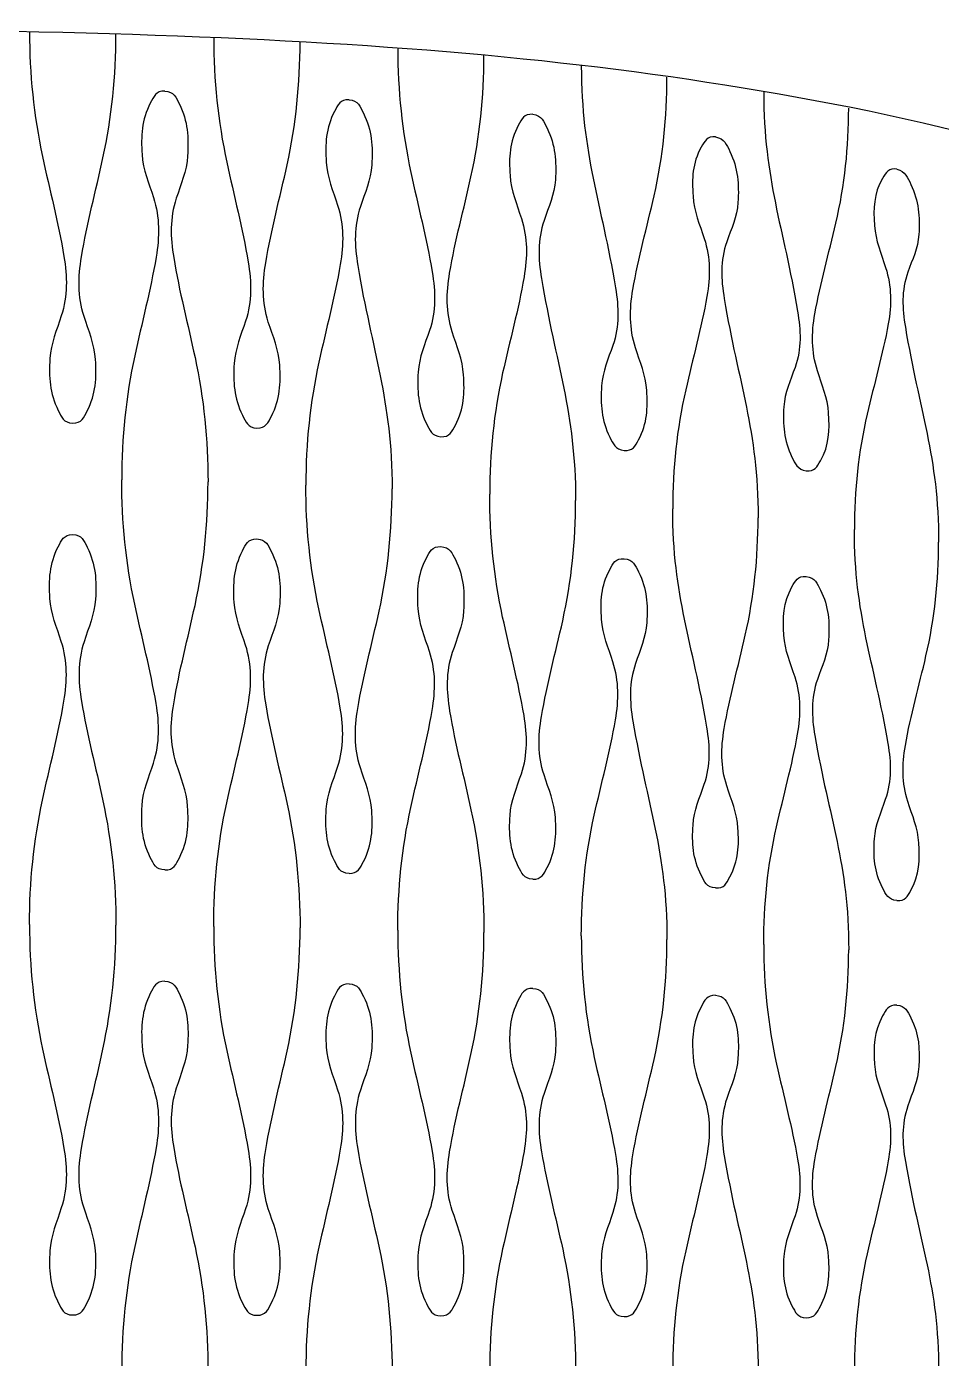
# Model space of a CAD drawing. Header units: millimetres. Extents: x 1 to 583, y -486 to -2.
# Drawn here: x 554.07 to 568.13, y -198.99 to -178.52 of the extents above; entities that cross this region are included whole.
import ezdxf

# ---------------------------------------------------------------- set-up
doc = ezdxf.new("R2010")
doc.units = ezdxf.units.MM
doc.header["$MEASUREMENT"] = 0
doc.layers.add('DEFAULT', color=7, linetype='Continuous')

msp = doc.modelspace()

# ---------------------------------------------------------------- linework, layer by layer
at = {"layer": 'DEFAULT'}
for points, knots in [([(542.024, -178.517), (553.829, -178.517), (559.732, -178.517), (565.634, -179.55), (571.537, -180.583), (577.439, -182.649), (583.342, -190.913)], [0, 0, 0, 0, 1, 1, 1, 2, 2, 2, 2]), ([(554.113, -178.596), (554.113, -179.246), (554.177, -179.879), (554.313, -180.514), (554.422, -181.025), (554.556, -181.531), (554.642, -182.048), (554.694, -182.362), (554.702, -182.652), (554.602, -182.963), (554.532, -183.179), (554.442, -183.384), (554.427, -183.619), (554.409, -183.9), (554.422, -184.153), (554.554, -184.415), (554.605, -184.516), (554.637, -184.609), (554.777, -184.611)], [0, 0, 0, 0, 1, 1, 1, 2, 2, 2, 3, 3, 3, 4, 4, 4, 5, 5, 5, 6, 6, 6, 6]), ([(554.777, -184.611), (554.916, -184.614), (554.949, -184.523), (555, -184.424), (555.134, -184.164), (555.145, -183.912), (555.127, -183.633), (555.112, -183.396), (555.022, -183.188), (554.952, -182.97), (554.853, -182.659), (554.86, -182.368), (554.912, -182.054), (554.998, -181.542), (555.132, -181.042), (555.241, -180.536), (555.378, -179.905), (555.441, -179.277), (555.441, -178.632)], [0, 0, 0, 0, 1, 1, 1, 2, 2, 2, 3, 3, 3, 4, 4, 4, 5, 5, 5, 6, 6, 6, 6]), ([(556.945, -178.689), (556.945, -179.337), (557.01, -179.968), (557.145, -180.602), (557.255, -181.113), (557.388, -181.618), (557.474, -182.135), (557.526, -182.447), (557.534, -182.735), (557.434, -183.044), (557.364, -183.258), (557.274, -183.461), (557.259, -183.694), (557.241, -183.975), (557.255, -184.227), (557.386, -184.489), (557.437, -184.59), (557.469, -184.682), (557.609, -184.687)], [0, 0, 0, 0, 1, 1, 1, 2, 2, 2, 3, 3, 3, 4, 4, 4, 5, 5, 5, 6, 6, 6, 6]), ([(557.609, -184.687), (557.747, -184.692), (557.781, -184.603), (557.832, -184.504), (557.966, -184.246), (557.976, -183.997), (557.959, -183.72), (557.944, -183.484), (557.854, -183.276), (557.784, -183.058), (557.686, -182.748), (557.691, -182.459), (557.744, -182.145), (557.829, -181.639), (557.963, -181.144), (558.072, -180.643), (558.209, -180.017), (558.272, -179.394), (558.272, -178.754)], [0, 0, 0, 0, 1, 1, 1, 2, 2, 2, 3, 3, 3, 4, 4, 4, 5, 5, 5, 6, 6, 6, 6]), ([(559.774, -178.853), (559.774, -179.498), (559.839, -180.126), (559.974, -180.757), (560.083, -181.267), (560.216, -181.771), (560.302, -182.286), (560.353, -182.596), (560.363, -182.88), (560.262, -183.187), (560.192, -183.397), (560.102, -183.597), (560.087, -183.826), (560.07, -184.106), (560.084, -184.357), (560.214, -184.617), (560.265, -184.719), (560.297, -184.811), (560.436, -184.82)], [0, 0, 0, 0, 1, 1, 1, 2, 2, 2, 3, 3, 3, 4, 4, 4, 5, 5, 5, 6, 6, 6, 6]), ([(560.436, -184.82), (560.572, -184.828), (560.607, -184.741), (560.659, -184.644), (560.794, -184.389), (560.803, -184.144), (560.785, -183.87), (560.77, -183.634), (560.68, -183.427), (560.611, -183.21), (560.514, -182.902), (560.518, -182.616), (560.571, -182.305), (560.656, -181.806), (560.79, -181.319), (560.899, -180.827), (561.036, -180.209), (561.098, -179.595), (561.098, -178.963)], [0, 0, 0, 0, 1, 1, 1, 2, 2, 2, 3, 3, 3, 4, 4, 4, 5, 5, 5, 6, 6, 6, 6]), ([(562.595, -179.122), (562.595, -180.474), (562.902, -181.226), (563.12, -182.53), (563.17, -182.835), (563.182, -183.115), (563.08, -183.416), (563.01, -183.621), (562.921, -183.816), (562.906, -184.04), (562.889, -184.318), (562.904, -184.567), (563.032, -184.825), (563.083, -184.926), (563.116, -185.019), (563.254, -185.031)], [0, 0, 0, 0, 1, 1, 1, 2, 2, 2, 3, 3, 3, 4, 4, 4, 5, 5, 5, 5]), ([(563.254, -185.031), (563.387, -185.043), (563.423, -184.961), (563.475, -184.866), (563.611, -184.617), (563.618, -184.377), (563.601, -184.108), (563.586, -183.874), (563.496, -183.668), (563.428, -183.452), (563.332, -183.149), (563.335, -182.866), (563.388, -182.559), (563.472, -182.072), (563.605, -181.598), (563.714, -181.117), (563.851, -180.513), (563.912, -179.911), (563.912, -179.292)], [0, 0, 0, 0, 1, 1, 1, 2, 2, 2, 3, 3, 3, 4, 4, 4, 5, 5, 5, 6, 6, 6, 6]), ([(556.194, -179.507), (556.055, -179.503), (556.022, -179.593), (555.97, -179.692), (555.836, -179.952), (555.826, -180.203), (555.843, -180.482), (555.858, -180.718), (555.949, -180.926), (556.018, -181.144), (556.117, -181.455), (556.111, -181.745), (556.059, -182.06), (555.973, -182.571), (555.839, -183.071), (555.73, -183.576), (555.593, -184.208), (555.53, -184.836), (555.53, -185.481)], [0, 0, 0, 0, 1, 1, 1, 2, 2, 2, 3, 3, 3, 4, 4, 4, 5, 5, 5, 6, 6, 6, 6]), ([(556.194, -179.507), (556.334, -179.514), (556.366, -179.607), (556.417, -179.708), (556.547, -179.971), (556.561, -180.225), (556.543, -180.506), (556.529, -180.739), (556.439, -180.942), (556.369, -181.156), (556.268, -181.466), (556.277, -181.755), (556.329, -182.068), (556.414, -182.585), (556.548, -183.091), (556.657, -183.603), (556.793, -184.237), (556.857, -184.867), (556.857, -185.515)], [0, 0, 0, 0, 1, 1, 1, 2, 2, 2, 3, 3, 3, 4, 4, 4, 5, 5, 5, 6, 6, 6, 6]), ([(559.024, -179.64), (558.887, -179.634), (558.853, -179.722), (558.801, -179.819), (558.666, -180.077), (558.657, -180.325), (558.674, -180.601), (558.689, -180.838), (558.78, -181.045), (558.849, -181.263), (558.948, -181.572), (558.942, -181.86), (558.889, -182.173), (558.804, -182.679), (558.67, -183.173), (558.561, -183.674), (558.424, -184.3), (558.361, -184.923), (558.361, -185.564)], [0, 0, 0, 0, 1, 1, 1, 2, 2, 2, 3, 3, 3, 4, 4, 4, 5, 5, 5, 6, 6, 6, 6]), ([(559.024, -179.64), (559.164, -179.651), (559.196, -179.745), (559.247, -179.847), (559.376, -180.109), (559.391, -180.362), (559.373, -180.643), (559.359, -180.873), (559.269, -181.073), (559.199, -181.283), (559.097, -181.591), (559.108, -181.877), (559.159, -182.188), (559.377, -183.504), (559.686, -184.257), (559.686, -185.622)], [0, 0, 0, 0, 1, 1, 1, 2, 2, 2, 3, 3, 3, 4, 4, 4, 5, 5, 5, 5]), ([(565.399, -179.526), (565.399, -180.862), (565.703, -181.603), (565.919, -182.891), (565.969, -183.188), (565.982, -183.461), (565.88, -183.756), (565.81, -183.954), (565.722, -184.141), (565.708, -184.359), (565.69, -184.632), (565.707, -184.878), (565.833, -185.132), (565.883, -185.234), (565.916, -185.325), (566.052, -185.343)], [0, 0, 0, 0, 1, 1, 1, 2, 2, 2, 3, 3, 3, 4, 4, 4, 5, 5, 5, 5]), ([(561.848, -179.865), (561.714, -179.854), (561.678, -179.939), (561.626, -180.035), (561.49, -180.288), (561.482, -180.532), (561.499, -180.804), (561.514, -181.04), (561.604, -181.247), (561.674, -181.464), (561.771, -181.77), (561.767, -182.055), (561.714, -182.365), (561.629, -182.862), (561.495, -183.348), (561.386, -183.84), (561.249, -184.458), (561.187, -185.073), (561.187, -185.705)], [0, 0, 0, 0, 1, 1, 1, 2, 2, 2, 3, 3, 3, 4, 4, 4, 5, 5, 5, 6, 6, 6, 6]), ([(561.848, -179.865), (561.988, -179.882), (562.02, -179.976), (562.07, -180.08), (562.196, -180.34), (562.214, -180.592), (562.196, -180.871), (562.181, -181.096), (562.092, -181.291), (562.022, -181.496), (561.92, -181.8), (561.932, -182.082), (561.983, -182.389), (562.199, -183.697), (562.507, -184.442), (562.507, -185.799)], [0, 0, 0, 0, 1, 1, 1, 2, 2, 2, 3, 3, 3, 4, 4, 4, 5, 5, 5, 5]), ([(566.052, -185.343), (566.18, -185.36), (566.219, -185.282), (566.271, -185.19), (566.409, -184.949), (566.413, -184.717), (566.396, -184.455), (566.381, -184.224), (566.292, -184.02), (566.225, -183.806), (566.13, -183.509), (566.132, -183.233), (566.185, -182.932), (566.268, -182.461), (566.4, -182.003), (566.508, -181.539), (566.645, -180.952), (566.705, -180.369), (566.705, -179.768)], [0, 0, 0, 0, 1, 1, 1, 2, 2, 2, 3, 3, 3, 4, 4, 4, 5, 5, 5, 6, 6, 6, 6]), ([(564.659, -180.213), (564.528, -180.197), (564.49, -180.277), (564.438, -180.37), (564.299, -180.617), (564.295, -180.854), (564.312, -181.121), (564.327, -181.355), (564.416, -181.56), (564.485, -181.776), (564.581, -182.077), (564.578, -182.358), (564.525, -182.663), (564.44, -183.148), (564.307, -183.621), (564.199, -184.1), (564.062, -184.706), (564, -185.308), (564, -185.928)], [0, 0, 0, 0, 1, 1, 1, 2, 2, 2, 3, 3, 3, 4, 4, 4, 5, 5, 5, 6, 6, 6, 6]), ([(564.659, -180.213), (564.796, -180.238), (564.829, -180.332), (564.878, -180.436), (565.002, -180.694), (565.021, -180.943), (565.003, -181.22), (564.989, -181.438), (564.9, -181.626), (564.831, -181.824), (564.728, -182.122), (564.742, -182.398), (564.792, -182.698), (565.006, -183.992), (565.312, -184.723), (565.312, -186.065)], [0, 0, 0, 0, 1, 1, 1, 2, 2, 2, 3, 3, 3, 4, 4, 4, 5, 5, 5, 5]), ([(567.445, -180.708), (567.32, -180.686), (567.279, -180.759), (567.226, -180.849), (567.086, -181.086), (567.084, -181.316), (567.101, -181.573), (567.116, -181.805), (567.205, -182.008), (567.273, -182.221), (567.366, -182.515), (567.366, -182.789), (567.312, -183.087), (567.228, -183.555), (567.096, -184.011), (566.989, -184.473), (566.853, -185.061), (566.792, -185.646), (566.792, -186.248)], [0, 0, 0, 0, 1, 1, 1, 2, 2, 2, 3, 3, 3, 4, 4, 4, 5, 5, 5, 6, 6, 6, 6]), ([(567.445, -180.708), (567.578, -180.742), (567.612, -180.837), (567.661, -180.942), (567.779, -181.196), (567.801, -181.441), (567.783, -181.714), (567.77, -181.923), (567.682, -182.1), (567.615, -182.289), (567.511, -182.578), (567.528, -182.846), (567.576, -183.137), (567.786, -184.408), (568.087, -185.125), (568.087, -186.443)], [0, 0, 0, 0, 1, 1, 1, 2, 2, 2, 3, 3, 3, 4, 4, 4, 5, 5, 5, 5]), ([(556.194, -191.479), (556.054, -191.478), (556.021, -191.386), (555.97, -191.286), (555.838, -191.025), (555.826, -190.772), (555.843, -190.492), (555.858, -190.257), (555.949, -190.052), (556.018, -189.836), (556.118, -189.525), (556.111, -189.235), (556.059, -188.922), (555.973, -188.407), (555.839, -187.903), (555.73, -187.394), (555.594, -186.76), (555.53, -186.129), (555.53, -185.481)], [0, 0, 0, 0, 1, 1, 1, 2, 2, 2, 3, 3, 3, 4, 4, 4, 5, 5, 5, 6, 6, 6, 6]), ([(556.194, -191.479), (556.332, -191.482), (556.365, -191.392), (556.417, -191.292), (556.55, -191.033), (556.561, -190.782), (556.543, -190.503), (556.529, -190.267), (556.438, -190.059), (556.369, -189.842), (556.27, -189.531), (556.276, -189.241), (556.329, -188.927), (556.414, -188.417), (556.548, -187.918), (556.657, -187.414), (556.794, -186.785), (556.857, -186.158), (556.857, -185.515)], [0, 0, 0, 0, 1, 1, 1, 2, 2, 2, 3, 3, 3, 4, 4, 4, 5, 5, 5, 6, 6, 6, 6]), ([(559.024, -191.532), (558.885, -191.529), (558.852, -191.438), (558.801, -191.338), (558.669, -191.078), (558.657, -190.827), (558.674, -190.547), (558.689, -190.315), (558.779, -190.111), (558.849, -189.897), (558.949, -189.589), (558.941, -189.301), (558.889, -188.99), (558.804, -188.477), (558.67, -187.975), (558.561, -187.467), (558.425, -186.837), (558.361, -186.209), (558.361, -185.564)], [0, 0, 0, 0, 1, 1, 1, 2, 2, 2, 3, 3, 3, 4, 4, 4, 5, 5, 5, 6, 6, 6, 6]), ([(559.024, -191.532), (559.162, -191.536), (559.196, -191.447), (559.247, -191.349), (559.381, -191.092), (559.391, -190.843), (559.373, -190.567), (559.358, -190.332), (559.268, -190.125), (559.199, -189.908), (559.101, -189.599), (559.106, -189.311), (559.159, -188.999), (559.244, -188.494), (559.378, -188.001), (559.487, -187.503), (559.623, -186.88), (559.686, -186.26), (559.686, -185.622)], [0, 0, 0, 0, 1, 1, 1, 2, 2, 2, 3, 3, 3, 4, 4, 4, 5, 5, 5, 6, 6, 6, 6]), ([(561.848, -191.62), (561.71, -191.615), (561.677, -191.525), (561.626, -191.425), (561.495, -191.167), (561.482, -190.918), (561.499, -190.642), (561.514, -190.412), (561.604, -190.212), (561.674, -190.001), (561.774, -189.696), (561.765, -189.413), (561.714, -189.105), (561.628, -188.595), (561.495, -188.097), (561.386, -187.593), (561.251, -186.968), (561.187, -186.345), (561.187, -185.705)], [0, 0, 0, 0, 1, 1, 1, 2, 2, 2, 3, 3, 3, 4, 4, 4, 5, 5, 5, 6, 6, 6, 6]), ([(561.848, -191.62), (561.984, -191.626), (562.019, -191.54), (562.07, -191.443), (562.204, -191.19), (562.213, -190.945), (562.196, -190.673), (562.181, -190.439), (562.091, -190.234), (562.022, -190.018), (561.925, -189.713), (561.93, -189.428), (561.983, -189.119), (562.067, -188.623), (562.2, -188.139), (562.309, -187.649), (562.445, -187.036), (562.507, -186.426), (562.507, -185.799)], [0, 0, 0, 0, 1, 1, 1, 2, 2, 2, 3, 3, 3, 4, 4, 4, 5, 5, 5, 6, 6, 6, 6]), ([(564.659, -191.756), (564.522, -191.749), (564.488, -191.66), (564.438, -191.561), (564.308, -191.307), (564.294, -191.062), (564.312, -190.789), (564.326, -190.564), (564.416, -190.369), (564.485, -190.163), (564.586, -189.864), (564.576, -189.586), (564.525, -189.283), (564.307, -187.996), (564, -187.265), (564, -185.928)], [0, 0, 0, 0, 1, 1, 1, 2, 2, 2, 3, 3, 3, 4, 4, 4, 5, 5, 5, 5]), ([(564.659, -191.756), (564.791, -191.765), (564.827, -191.682), (564.878, -191.587), (565.012, -191.34), (565.02, -191.101), (565.003, -190.835), (564.988, -190.604), (564.9, -190.401), (564.831, -190.188), (564.736, -189.888), (564.739, -189.608), (564.792, -189.304), (564.875, -188.821), (565.007, -188.35), (565.115, -187.872), (565.251, -187.274), (565.312, -186.678), (565.312, -186.065)], [0, 0, 0, 0, 1, 1, 1, 2, 2, 2, 3, 3, 3, 4, 4, 4, 5, 5, 5, 6, 6, 6, 6]), ([(567.445, -191.949), (567.311, -191.94), (567.276, -191.853), (567.226, -191.754), (567.098, -191.506), (567.083, -191.267), (567.101, -190.999), (567.115, -190.78), (567.204, -190.592), (567.273, -190.393), (567.373, -190.102), (567.363, -189.832), (567.312, -189.537), (567.095, -188.273), (566.792, -187.562), (566.792, -186.248)], [0, 0, 0, 0, 1, 1, 1, 2, 2, 2, 3, 3, 3, 4, 4, 4, 5, 5, 5, 5]), ([(554.113, -192.316), (554.113, -191.669), (554.177, -191.038), (554.313, -190.405), (554.422, -189.898), (554.556, -189.396), (554.642, -188.883), (554.694, -188.569), (554.701, -188.278), (554.602, -187.967), (554.532, -187.749), (554.442, -187.541), (554.427, -187.305), (554.409, -187.025), (554.42, -186.773), (554.554, -186.512), (554.605, -186.413), (554.638, -186.322), (554.777, -186.325)], [0, 0, 0, 0, 1, 1, 1, 2, 2, 2, 3, 3, 3, 4, 4, 4, 5, 5, 5, 6, 6, 6, 6]), ([(554.777, -186.325), (554.917, -186.327), (554.949, -186.419), (555, -186.52), (555.133, -186.782), (555.145, -187.035), (555.127, -187.315), (555.112, -187.55), (555.022, -187.756), (554.952, -187.972), (554.852, -188.283), (554.86, -188.573), (554.912, -188.887), (554.998, -189.402), (555.132, -189.906), (555.241, -190.416), (555.377, -191.05), (555.441, -191.68), (555.441, -192.328)], [0, 0, 0, 0, 1, 1, 1, 2, 2, 2, 3, 3, 3, 4, 4, 4, 5, 5, 5, 6, 6, 6, 6]), ([(556.945, -192.347), (556.945, -191.703), (557.009, -191.076), (557.145, -190.446), (557.255, -189.943), (557.389, -189.445), (557.474, -188.935), (557.526, -188.622), (557.533, -188.333), (557.434, -188.023), (557.364, -187.806), (557.274, -187.598), (557.259, -187.362), (557.242, -187.084), (557.252, -186.834), (557.386, -186.576), (557.437, -186.477), (557.471, -186.388), (557.609, -186.392)], [0, 0, 0, 0, 1, 1, 1, 2, 2, 2, 3, 3, 3, 4, 4, 4, 5, 5, 5, 6, 6, 6, 6]), ([(557.609, -186.392), (557.749, -186.396), (557.781, -186.488), (557.832, -186.589), (557.963, -186.85), (557.976, -187.102), (557.959, -187.382), (557.944, -187.615), (557.854, -187.818), (557.784, -188.033), (557.684, -188.342), (557.692, -188.63), (557.744, -188.942), (557.829, -189.456), (557.963, -189.958), (558.072, -190.466), (558.208, -191.097), (558.272, -191.724), (558.272, -192.369)], [0, 0, 0, 0, 1, 1, 1, 2, 2, 2, 3, 3, 3, 4, 4, 4, 5, 5, 5, 6, 6, 6, 6]), ([(567.445, -191.949), (567.573, -191.962), (567.61, -191.884), (567.661, -191.792), (567.794, -191.553), (567.8, -191.323), (567.783, -191.064), (567.769, -190.837), (567.681, -190.638), (567.615, -190.429), (567.521, -190.136), (567.524, -189.864), (567.576, -189.567), (567.658, -189.102), (567.787, -188.648), (567.893, -188.189), (568.027, -187.611), (568.087, -187.036), (568.087, -186.443)], [0, 0, 0, 0, 1, 1, 1, 2, 2, 2, 3, 3, 3, 4, 4, 4, 5, 5, 5, 6, 6, 6, 6]), ([(559.774, -192.402), (559.774, -191.764), (559.838, -191.143), (559.974, -190.519), (560.083, -190.022), (560.216, -189.53), (560.302, -189.027), (560.354, -188.716), (560.36, -188.429), (560.262, -188.122), (560.192, -187.905), (560.102, -187.698), (560.087, -187.463), (560.07, -187.188), (560.079, -186.941), (560.214, -186.686), (560.265, -186.589), (560.3, -186.502), (560.436, -186.509)], [0, 0, 0, 0, 1, 1, 1, 2, 2, 2, 3, 3, 3, 4, 4, 4, 5, 5, 5, 6, 6, 6, 6]), ([(560.436, -186.509), (560.575, -186.516), (560.608, -186.608), (560.659, -186.709), (560.789, -186.968), (560.803, -187.218), (560.785, -187.497), (560.771, -187.726), (560.681, -187.927), (560.611, -188.138), (560.51, -188.444), (560.519, -188.729), (560.571, -189.038), (560.656, -189.549), (560.79, -190.048), (560.899, -190.553), (561.034, -191.177), (561.098, -191.799), (561.098, -192.438)], [0, 0, 0, 0, 1, 1, 1, 2, 2, 2, 3, 3, 3, 4, 4, 4, 5, 5, 5, 6, 6, 6, 6]), ([(562.595, -192.491), (562.595, -191.863), (562.657, -191.252), (562.794, -190.638), (562.902, -190.15), (563.035, -189.667), (563.12, -189.173), (563.172, -188.866), (563.177, -188.584), (563.08, -188.28), (563.011, -188.065), (562.921, -187.86), (562.906, -187.626), (562.889, -187.356), (562.896, -187.115), (563.032, -186.864), (563.084, -186.768), (563.12, -186.685), (563.254, -186.695)], [0, 0, 0, 0, 1, 1, 1, 2, 2, 2, 3, 3, 3, 4, 4, 4, 5, 5, 5, 6, 6, 6, 6]), ([(563.254, -186.695), (563.391, -186.707), (563.424, -186.798), (563.475, -186.899), (563.603, -187.155), (563.619, -187.403), (563.601, -187.678), (563.586, -187.904), (563.497, -188.099), (563.428, -188.305), (563.327, -188.606), (563.336, -188.886), (563.388, -189.191), (563.605, -190.482), (563.912, -191.207), (563.912, -192.548)], [0, 0, 0, 0, 1, 1, 1, 2, 2, 2, 3, 3, 3, 4, 4, 4, 5, 5, 5, 5]), ([(565.399, -192.626), (565.399, -192.012), (565.46, -191.415), (565.596, -190.815), (565.703, -190.34), (565.835, -189.871), (565.919, -189.39), (565.972, -189.089), (565.975, -188.812), (565.88, -188.515), (565.811, -188.302), (565.723, -188.1), (565.708, -187.87), (565.691, -187.606), (565.696, -187.371), (565.833, -187.127), (565.884, -187.035), (565.922, -186.955), (566.052, -186.97)], [0, 0, 0, 0, 1, 1, 1, 2, 2, 2, 3, 3, 3, 4, 4, 4, 5, 5, 5, 6, 6, 6, 6]), ([(566.052, -186.97), (566.188, -186.986), (566.221, -187.077), (566.271, -187.177), (566.397, -187.429), (566.414, -187.672), (566.396, -187.943), (566.382, -188.162), (566.293, -188.35), (566.225, -188.55), (566.123, -188.844), (566.134, -189.117), (566.185, -189.415), (566.401, -190.684), (566.705, -191.388), (566.705, -192.707)], [0, 0, 0, 0, 1, 1, 1, 2, 2, 2, 3, 3, 3, 4, 4, 4, 5, 5, 5, 5]), ([(554.113, -192.316), (554.113, -192.965), (554.177, -193.596), (554.313, -194.231), (554.422, -194.74), (554.556, -195.243), (554.642, -195.758), (554.694, -196.073), (554.701, -196.363), (554.602, -196.674), (554.532, -196.891), (554.442, -197.098), (554.427, -197.333), (554.409, -197.614), (554.421, -197.866), (554.554, -198.127), (554.605, -198.228), (554.637, -198.319), (554.777, -198.319)], [0, 0, 0, 0, 1, 1, 1, 2, 2, 2, 3, 3, 3, 4, 4, 4, 5, 5, 5, 6, 6, 6, 6]), ([(554.777, -198.319), (554.917, -198.32), (554.949, -198.228), (555, -198.128), (555.133, -197.867), (555.145, -197.615), (555.127, -197.335), (555.112, -197.099), (555.022, -196.892), (554.952, -196.675), (554.853, -196.364), (554.86, -196.074), (554.912, -195.759), (554.998, -195.246), (555.132, -194.744), (555.241, -194.236), (555.377, -193.604), (555.441, -192.974), (555.441, -192.328)], [0, 0, 0, 0, 1, 1, 1, 2, 2, 2, 3, 3, 3, 4, 4, 4, 5, 5, 5, 6, 6, 6, 6]), ([(556.945, -192.347), (556.945, -192.993), (557.009, -193.622), (557.145, -194.254), (557.255, -194.761), (557.388, -195.263), (557.474, -195.776), (557.526, -196.088), (557.534, -196.377), (557.434, -196.687), (557.364, -196.902), (557.274, -197.108), (557.259, -197.342), (557.242, -197.621), (557.253, -197.872), (557.386, -198.133), (557.437, -198.232), (557.47, -198.323), (557.609, -198.324)], [0, 0, 0, 0, 1, 1, 1, 2, 2, 2, 3, 3, 3, 4, 4, 4, 5, 5, 5, 6, 6, 6, 6]), ([(557.609, -198.324), (557.748, -198.324), (557.781, -198.233), (557.832, -198.134), (557.965, -197.874), (557.976, -197.624), (557.959, -197.345), (557.944, -197.11), (557.854, -196.905), (557.784, -196.689), (557.685, -196.379), (557.692, -196.091), (557.744, -195.778), (557.829, -195.268), (557.963, -194.769), (558.072, -194.264), (558.209, -193.636), (558.272, -193.011), (558.272, -192.369)], [0, 0, 0, 0, 1, 1, 1, 2, 2, 2, 3, 3, 3, 4, 4, 4, 5, 5, 5, 6, 6, 6, 6]), ([(559.774, -192.402), (559.774, -193.043), (559.838, -193.668), (559.974, -194.295), (560.083, -194.799), (560.216, -195.297), (560.302, -195.806), (560.354, -196.116), (560.361, -196.402), (560.262, -196.709), (560.192, -196.922), (560.102, -197.125), (560.087, -197.358), (560.07, -197.635), (560.081, -197.884), (560.214, -198.142), (560.265, -198.241), (560.298, -198.331), (560.436, -198.332)], [0, 0, 0, 0, 1, 1, 1, 2, 2, 2, 3, 3, 3, 4, 4, 4, 5, 5, 5, 6, 6, 6, 6]), ([(560.436, -198.332), (560.574, -198.332), (560.608, -198.243), (560.659, -198.144), (560.792, -197.887), (560.803, -197.639), (560.785, -197.363), (560.771, -197.13), (560.681, -196.926), (560.611, -196.712), (560.512, -196.405), (560.519, -196.12), (560.571, -195.81), (560.656, -195.305), (560.79, -194.812), (560.899, -194.313), (561.035, -193.692), (561.098, -193.074), (561.098, -192.438)], [0, 0, 0, 0, 1, 1, 1, 2, 2, 2, 3, 3, 3, 4, 4, 4, 5, 5, 5, 6, 6, 6, 6]), ([(562.595, -192.491), (562.595, -193.125), (562.659, -193.742), (562.794, -194.362), (562.902, -194.86), (563.034, -195.351), (563.12, -195.855), (563.171, -196.16), (563.179, -196.442), (563.08, -196.744), (563.011, -196.954), (562.921, -197.154), (562.906, -197.383), (562.889, -197.657), (562.901, -197.902), (563.032, -198.157), (563.083, -198.255), (563.117, -198.343), (563.254, -198.344)], [0, 0, 0, 0, 1, 1, 1, 2, 2, 2, 3, 3, 3, 4, 4, 4, 5, 5, 5, 6, 6, 6, 6]), ([(563.254, -198.344), (563.39, -198.345), (563.424, -198.257), (563.475, -198.16), (563.607, -197.907), (563.618, -197.663), (563.601, -197.391), (563.586, -197.161), (563.497, -196.961), (563.428, -196.75), (563.329, -196.447), (563.336, -196.166), (563.388, -195.86), (563.472, -195.364), (563.605, -194.88), (563.714, -194.39), (563.849, -193.78), (563.912, -193.173), (563.912, -192.548)], [0, 0, 0, 0, 1, 1, 1, 2, 2, 2, 3, 3, 3, 4, 4, 4, 5, 5, 5, 6, 6, 6, 6]), ([(565.399, -192.626), (565.399, -193.248), (565.462, -193.853), (565.596, -194.462), (565.703, -194.95), (565.835, -195.433), (565.919, -195.926), (565.97, -196.226), (565.978, -196.501), (565.88, -196.797), (565.811, -197.002), (565.722, -197.196), (565.708, -197.421), (565.69, -197.689), (565.702, -197.929), (565.833, -198.178), (565.883, -198.275), (565.918, -198.361), (566.052, -198.362)], [0, 0, 0, 0, 1, 1, 1, 2, 2, 2, 3, 3, 3, 4, 4, 4, 5, 5, 5, 6, 6, 6, 6]), ([(566.052, -198.362), (566.185, -198.363), (566.221, -198.279), (566.271, -198.183), (566.402, -197.936), (566.414, -197.698), (566.396, -197.432), (566.382, -197.207), (566.293, -197.011), (566.225, -196.804), (566.127, -196.509), (566.133, -196.234), (566.185, -195.935), (566.269, -195.451), (566.4, -194.979), (566.508, -194.502), (566.643, -193.907), (566.705, -193.316), (566.705, -192.707)], [0, 0, 0, 0, 1, 1, 1, 2, 2, 2, 3, 3, 3, 4, 4, 4, 5, 5, 5, 6, 6, 6, 6]), ([(556.194, -193.19), (556.054, -193.189), (556.021, -193.28), (555.97, -193.379), (555.837, -193.64), (555.826, -193.891), (555.843, -194.171), (555.858, -194.407), (555.949, -194.613), (556.018, -194.83), (556.118, -195.141), (556.111, -195.431), (556.059, -195.745), (555.973, -196.258), (555.839, -196.76), (555.73, -197.267), (555.593, -197.9), (555.53, -198.529), (555.53, -199.176)], [0, 0, 0, 0, 1, 1, 1, 2, 2, 2, 3, 3, 3, 4, 4, 4, 5, 5, 5, 6, 6, 6, 6]), ([(556.194, -193.19), (556.333, -193.192), (556.366, -193.284), (556.417, -193.384), (556.549, -193.645), (556.561, -193.897), (556.543, -194.178), (556.529, -194.412), (556.438, -194.617), (556.369, -194.833), (556.269, -195.144), (556.276, -195.433), (556.329, -195.747), (556.414, -196.26), (556.548, -196.763), (556.657, -197.271), (556.793, -197.902), (556.857, -198.53), (556.857, -199.176)], [0, 0, 0, 0, 1, 1, 1, 2, 2, 2, 3, 3, 3, 4, 4, 4, 5, 5, 5, 6, 6, 6, 6]), ([(559.024, -193.23), (558.886, -193.228), (558.852, -193.318), (558.801, -193.417), (558.668, -193.676), (558.657, -193.925), (558.674, -194.203), (558.689, -194.437), (558.779, -194.643), (558.849, -194.859), (558.948, -195.168), (558.942, -195.456), (558.889, -195.768), (558.804, -196.277), (558.67, -196.775), (558.561, -197.279), (558.424, -197.908), (558.361, -198.533), (558.361, -199.176)], [0, 0, 0, 0, 1, 1, 1, 2, 2, 2, 3, 3, 3, 4, 4, 4, 5, 5, 5, 6, 6, 6, 6]), ([(559.024, -193.23), (559.163, -193.234), (559.196, -193.325), (559.247, -193.425), (559.378, -193.685), (559.391, -193.936), (559.373, -194.214), (559.359, -194.447), (559.269, -194.65), (559.199, -194.864), (559.099, -195.172), (559.107, -195.459), (559.159, -195.771), (559.244, -196.281), (559.378, -196.78), (559.487, -197.285), (559.622, -197.912), (559.686, -198.535), (559.686, -199.176)], [0, 0, 0, 0, 1, 1, 1, 2, 2, 2, 3, 3, 3, 4, 4, 4, 5, 5, 5, 6, 6, 6, 6]), ([(561.848, -193.299), (561.712, -193.296), (561.677, -193.383), (561.626, -193.481), (561.492, -193.736), (561.482, -193.983), (561.499, -194.257), (561.514, -194.49), (561.604, -194.694), (561.674, -194.908), (561.773, -195.213), (561.766, -195.497), (561.714, -195.806), (561.628, -196.31), (561.495, -196.802), (561.386, -197.3), (561.25, -197.921), (561.187, -198.54), (561.187, -199.176)], [0, 0, 0, 0, 1, 1, 1, 2, 2, 2, 3, 3, 3, 4, 4, 4, 5, 5, 5, 6, 6, 6, 6]), ([(561.848, -193.299), (561.986, -193.304), (562.019, -193.395), (562.07, -193.494), (562.2, -193.751), (562.213, -193.999), (562.196, -194.275), (562.181, -194.505), (562.092, -194.705), (562.022, -194.915), (561.923, -195.22), (561.931, -195.503), (561.983, -195.811), (562.067, -196.316), (562.2, -196.809), (562.309, -197.309), (562.443, -197.928), (562.507, -198.543), (562.507, -199.176)], [0, 0, 0, 0, 1, 1, 1, 2, 2, 2, 3, 3, 3, 4, 4, 4, 5, 5, 5, 6, 6, 6, 6]), ([(564.659, -193.405), (564.525, -193.4), (564.489, -193.485), (564.438, -193.581), (564.304, -193.831), (564.294, -194.072), (564.312, -194.342), (564.326, -194.572), (564.416, -194.772), (564.485, -194.983), (564.583, -195.283), (564.577, -195.562), (564.525, -195.866), (564.44, -196.36), (564.307, -196.843), (564.199, -197.331), (564.063, -197.943), (564, -198.551), (564, -199.176)], [0, 0, 0, 0, 1, 1, 1, 2, 2, 2, 3, 3, 3, 4, 4, 4, 5, 5, 5, 6, 6, 6, 6]), ([(564.659, -193.405), (564.795, -193.412), (564.828, -193.502), (564.878, -193.601), (565.007, -193.853), (565.021, -194.097), (565.003, -194.369), (564.989, -194.593), (564.9, -194.789), (564.831, -194.994), (564.732, -195.293), (564.741, -195.571), (564.792, -195.873), (565.007, -197.146), (565.312, -197.854), (565.312, -199.176)], [0, 0, 0, 0, 1, 1, 1, 2, 2, 2, 3, 3, 3, 4, 4, 4, 5, 5, 5, 5]), ([(567.445, -193.555), (567.314, -193.548), (567.277, -193.629), (567.226, -193.723), (567.092, -193.966), (567.084, -194.2), (567.101, -194.463), (567.116, -194.688), (567.204, -194.884), (567.273, -195.09), (567.37, -195.383), (567.364, -195.655), (567.312, -195.951), (567.228, -196.432), (567.096, -196.901), (566.989, -197.377), (566.855, -197.973), (566.792, -198.566), (566.792, -199.176)], [0, 0, 0, 0, 1, 1, 1, 2, 2, 2, 3, 3, 3, 4, 4, 4, 5, 5, 5, 6, 6, 6, 6]), ([(567.445, -193.555), (567.578, -193.566), (567.611, -193.653), (567.661, -193.751), (567.786, -193.998), (567.801, -194.235), (567.783, -194.501), (567.769, -194.719), (567.682, -194.907), (567.615, -195.106), (567.516, -195.397), (567.526, -195.667), (567.576, -195.961), (567.788, -197.203), (568.087, -197.885), (568.087, -199.176)], [0, 0, 0, 0, 1, 1, 1, 2, 2, 2, 3, 3, 3, 4, 4, 4, 5, 5, 5, 5])]:
    msp.add_open_spline(points, degree=3, knots=knots, dxfattribs=at)

doc.saveas('drawing.dxf')
